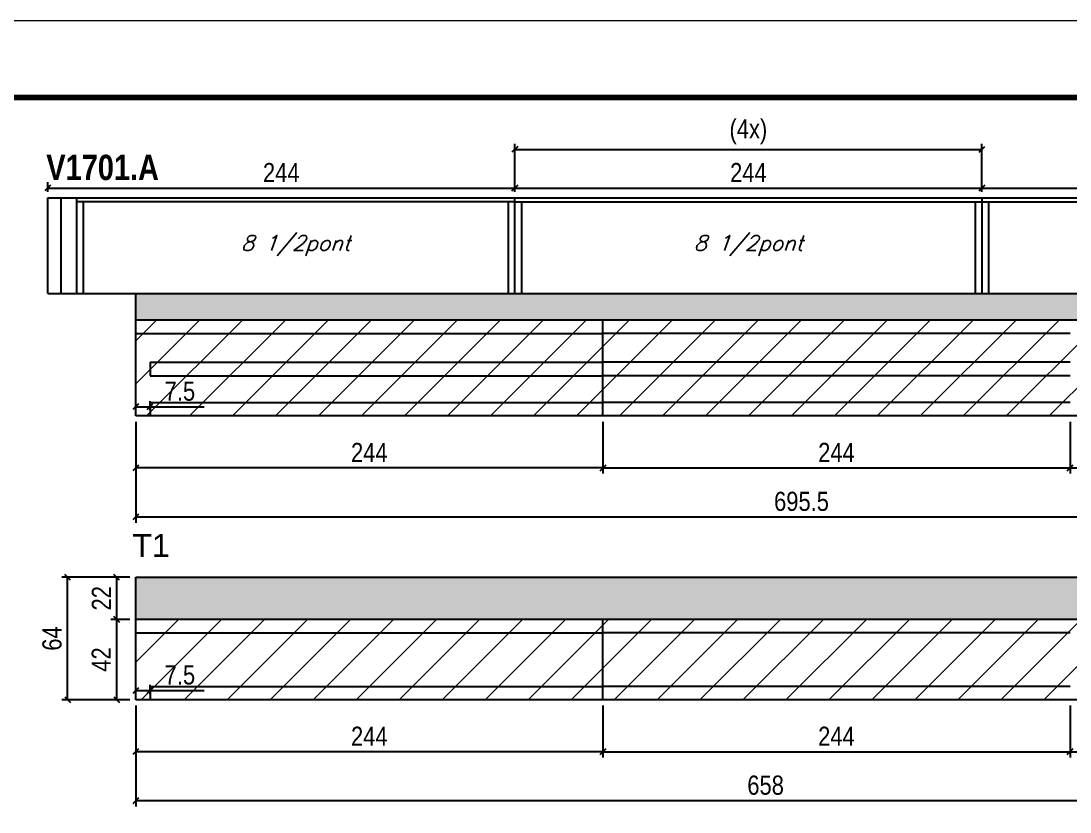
# Model space of a CAD drawing. Extents: x 3309 to 10008, y -2522 to 14608.
# Drawn here: x 5330 to 5878, y 13046 to 13459 of the extents above; entities that cross this region are included whole.
import ezdxf

# ---------------------------------------------------------------- set-up
doc = ezdxf.new("R2010")
doc.units = 0
doc.linetypes.add('DASHED', pattern=[0.75, 0.5, -0.25])
for name, color, linetype in [('5', 5, 'Continuous'), ('COTA', 241, 'Continuous'), ('NOMENCLATURA', 7, 'Continuous'), ('Painéis', 200, 'Continuous'), ('SARR_2.2x7', 40, 'Continuous'), ('SARR_3.5x7', 81, 'Continuous'), ('texto', 7, 'Continuous')]:
    doc.layers.add(name, color=color, linetype=linetype)
for name, color, linetype, lineweight in [('Folhas', 255, 'Continuous', 9), ('Hachura', 251, 'Continuous', 9), ('SARRAFO DE PRESSAO', 251, 'DASHED', 9)]:
    doc.layers.add(name, color=color, linetype=linetype, lineweight=lineweight)
doc.styles.add('COTA TECNICA', font='techl___.ttf', dxfattribs={"height": 10})
doc.styles.add('Romans', font='romans.shx')
doc.styles.get("Standard").update_dxf_attribs({"font": 'arial.ttf'})
doc.styles.add('TECNICA', font='techb___.ttf', dxfattribs={"height": 10})
doc.dimstyles.new('PAINEL', dxfattribs={"dimtxt": 10, "dimasz": 3, "dimexe": 3, "dimexo": 3, "dimgap": 3, "dimtad": 1, "dimdec": 1, "dimzin": 12, "dimdsep": 46, "dimtxsty": 'COTA TECNICA', "dimblk1": 'OBLIQUE', "dimblk2": 'OBLIQUE', "dimsah": 1, "dimcen": 0.9, "dimclrd": 4, "dimclre": 4, "dimclrt": 240, "dimadec": 1, "dimazin": 3, "dimtfac": 1, "dimtdec": 1, "dimtmove": 0, "dimatfit": 3, "dimfxl": 1, "dimtolj": 1, "dimtzin": 12, "dimarcsym": 0})

# ---------------------------------------------------------------- blocks, each defined once
blk = doc.blocks.new('9999999999')
at = {"layer": 'Folhas'}
blk.add_lwpolyline([(98138.98, 34190.21), (99623.98, 34190.21), (99623.98, 35240.21), (98138.98, 35240.21)], close=True, dxfattribs=at)
at = {"layer": 'Folhas', "color": 30, "const_width": 3}
blk.add_lwpolyline([(98213.98, 34230.21), (99583.98, 34230.21), (99583.98, 35200.21), (98213.98, 35200.21)], close=True, dxfattribs=at)
blk = doc.blocks.new('_Oblique')
at = {"color": 0, "linetype": 'ByBlock', "lineweight": -2}
blk.add_line((-0.5, -0.5), (0.5, 0.5), dxfattribs=at)
blk = doc.blocks.new('*D34')
at = {"layer": 'COTA', "color": 4, "linetype": 'ByBlock', "lineweight": -2, "transparency": 16777216}
for p, q in [((5389.6, 13250.02), (5389.6, 13222.9)), ((5633.6, 13250.02), (5633.6, 13222.9)), ((5633.6, 13225.9), (5389.6, 13225.9))]:
    blk.add_line(p, q, dxfattribs=at)
at = {"layer": 'Defpoints', "color": 0, "linetype": 'ByBlock', "transparency": 16777216}
for p in [(5389.6, 13253.02), (5633.6, 13253.02), (5389.6, 13225.9)]:
    blk.add_point(p, dxfattribs=at)
at = {"layer": 'COTA', "color": 4, "linetype": 'ByBlock', "lineweight": -2, "transparency": 16777216, "xscale": 3, "yscale": 3, "zscale": 3, "rotation": 180}
blk.add_blockref('_Oblique', (5389.6, 13225.9), dxfattribs=at)
at = {"layer": 'COTA', "color": 4, "linetype": 'ByBlock', "lineweight": -2, "transparency": 16777216, "xscale": 3, "yscale": 3, "zscale": 3}
blk.add_blockref('_Oblique', (5633.6, 13225.9), dxfattribs=at)
at = {"layer": 'COTA', "color": 240, "linetype": 'ByBlock', "transparency": 16777216, "insert": (5511.6, 13233.98), "char_height": 10, "attachment_point": 5, "style": 'COTA TECNICA'}
blk.add_mtext('\\A1;244', dxfattribs=at)
blk = doc.blocks.new('*D35')
at = {"layer": 'COTA', "color": 4, "lineweight": -2, "transparency": 16777216}
for p, q in [((5633.6, 13250.02), (5633.6, 13222.9)), ((5877.6, 13250.02), (5877.6, 13222.9)), ((5633.6, 13225.9), (5877.6, 13225.9))]:
    blk.add_line(p, q, dxfattribs=at)
at = {"layer": 'Defpoints', "color": 0, "transparency": 16777216}
for p in [(5633.6, 13253.02, 0), (5877.6, 13253.02, 0), (5877.6, 13225.9)]:
    blk.add_point(p, dxfattribs=at)
at = {"layer": 'COTA', "color": 4, "lineweight": -2, "transparency": 16777216, "xscale": 3, "yscale": 3, "zscale": 3, "rotation": 180}
blk.add_blockref('_Oblique', (5633.6, 13225.9), dxfattribs=at)
at = {"layer": 'COTA', "color": 4, "lineweight": -2, "transparency": 16777216, "xscale": 3, "yscale": 3, "zscale": 3}
blk.add_blockref('_Oblique', (5877.6, 13225.9), dxfattribs=at)
at = {"layer": 'COTA', "color": 240, "transparency": 16777216, "insert": (5755.6, 13233.98), "char_height": 10, "attachment_point": 5, "style": 'COTA TECNICA'}
blk.add_mtext('\\A1;244', dxfattribs=at)
blk = doc.blocks.new('*D36')
at = {"layer": 'COTA', "color": 4, "lineweight": -2, "transparency": 16777216}
for p, q in [((5877.6, 13250.02), (5877.6, 13222.9)), ((6085.1, 13250.02), (6085.1, 13222.9)), ((5877.6, 13225.9), (6085.1, 13225.9))]:
    blk.add_line(p, q, dxfattribs=at)
at = {"layer": 'Defpoints', "color": 0, "transparency": 16777216}
for p in [(5877.6, 13253.02, 0), (6085.1, 13253.02, 0), (6085.1, 13225.9)]:
    blk.add_point(p, dxfattribs=at)
at = {"layer": 'COTA', "color": 4, "lineweight": -2, "transparency": 16777216, "xscale": 3, "yscale": 3, "zscale": 3, "rotation": 180}
blk.add_blockref('_Oblique', (5877.6, 13225.9), dxfattribs=at)
at = {"layer": 'COTA', "color": 4, "lineweight": -2, "transparency": 16777216, "xscale": 3, "yscale": 3, "zscale": 3}
blk.add_blockref('_Oblique', (6085.1, 13225.9), dxfattribs=at)
at = {"layer": 'COTA', "color": 240, "transparency": 16777216, "insert": (5981.35, 13234.01), "char_height": 10, "attachment_point": 5, "style": 'COTA TECNICA'}
blk.add_mtext('\\A1;207.5', dxfattribs=at)
blk = doc.blocks.new('*D37')
at = {"layer": 'COTA', "color": 4, "lineweight": -2, "transparency": 16777216}
for p, q in [((5389.6, 13250.02), (5389.6, 13197.24)), ((6085.1, 13250.02), (6085.1, 13197.24)), ((6085.1, 13200.24), (5389.6, 13200.24))]:
    blk.add_line(p, q, dxfattribs=at)
at = {"layer": 'Defpoints', "color": 0, "transparency": 16777216}
for p in [(5389.6, 13253.02, 0), (6085.1, 13253.02, 0), (5389.6, 13200.24)]:
    blk.add_point(p, dxfattribs=at)
at = {"layer": 'COTA', "color": 4, "lineweight": -2, "transparency": 16777216, "xscale": 3, "yscale": 3, "zscale": 3, "rotation": 180}
blk.add_blockref('_Oblique', (5389.6, 13200.24), dxfattribs=at)
at = {"layer": 'COTA', "color": 4, "lineweight": -2, "transparency": 16777216, "xscale": 3, "yscale": 3, "zscale": 3}
blk.add_blockref('_Oblique', (6085.1, 13200.24), dxfattribs=at)
at = {"layer": 'COTA', "color": 240, "transparency": 16777216, "insert": (5737.35, 13208.38), "char_height": 10, "attachment_point": 5, "style": 'COTA TECNICA'}
blk.add_mtext('\\A1;695.5', dxfattribs=at)
blk = doc.blocks.new('*D41')
at = {"layer": 'COTA', "color": 4, "lineweight": -2, "transparency": 16777216}
for p, q in [((5389.6, 13256.02), (5389.6, 13260.82)), ((5397.1, 13256.02), (5397.1, 13260.82)), ((5389.6, 13257.82), (5397.1, 13257.82)), ((5397.1, 13257.82), (5425.26, 13257.82))]:
    blk.add_line(p, q, dxfattribs=at)
at = {"layer": 'Defpoints', "color": 0, "transparency": 16777216}
for p in [(5397.1, 13257.82), (5389.6, 13253.02), (5397.1, 13253.02)]:
    blk.add_point(p, dxfattribs=at)
at = {"layer": 'COTA', "color": 4, "lineweight": -2, "transparency": 16777216, "xscale": 3, "yscale": 3, "zscale": 3, "rotation": 180}
blk.add_blockref('_Oblique', (5389.6, 13257.82), dxfattribs=at)
at = {"layer": 'COTA', "color": 4, "lineweight": -2, "transparency": 16777216, "xscale": 3, "yscale": 3, "zscale": 3}
blk.add_blockref('_Oblique', (5397.1, 13257.82), dxfattribs=at)
at = {"layer": 'COTA', "color": 240, "transparency": 16777216, "insert": (5412.68, 13265.92), "char_height": 10, "attachment_point": 5, "style": 'COTA TECNICA'}
blk.add_mtext('\\A1;7.5', dxfattribs=at)
blk = doc.blocks.new('*D43')
at = {"layer": 'COTA', "color": 4, "linetype": 'ByBlock', "lineweight": -2, "transparency": 16777216}
for p, q in [((5389.6, 13101.83), (5389.6, 13074.71)), ((5633.6, 13101.83), (5633.6, 13074.71)), ((5633.6, 13077.71), (5389.6, 13077.71))]:
    blk.add_line(p, q, dxfattribs=at)
at = {"layer": 'Defpoints', "color": 0, "linetype": 'ByBlock', "transparency": 16777216}
for p in [(5389.6, 13104.83), (5633.6, 13104.83), (5389.6, 13077.71)]:
    blk.add_point(p, dxfattribs=at)
at = {"layer": 'COTA', "color": 4, "linetype": 'ByBlock', "lineweight": -2, "transparency": 16777216, "xscale": 3, "yscale": 3, "zscale": 3, "rotation": 180}
blk.add_blockref('_Oblique', (5389.6, 13077.71), dxfattribs=at)
at = {"layer": 'COTA', "color": 4, "linetype": 'ByBlock', "lineweight": -2, "transparency": 16777216, "xscale": 3, "yscale": 3, "zscale": 3}
blk.add_blockref('_Oblique', (5633.6, 13077.71), dxfattribs=at)
at = {"layer": 'COTA', "color": 240, "linetype": 'ByBlock', "transparency": 16777216, "insert": (5511.6, 13085.78), "char_height": 10, "attachment_point": 5, "style": 'COTA TECNICA'}
blk.add_mtext('\\A1;244', dxfattribs=at)
blk = doc.blocks.new('*D44')
at = {"layer": 'COTA', "color": 4, "lineweight": -2, "transparency": 16777216}
for p, q in [((5633.6, 13101.83), (5633.6, 13074.71)), ((5877.6, 13101.83), (5877.6, 13074.71)), ((5633.6, 13077.71), (5877.6, 13077.71))]:
    blk.add_line(p, q, dxfattribs=at)
at = {"layer": 'Defpoints', "color": 0, "transparency": 16777216}
for p in [(5633.6, 13104.83, 0), (5877.6, 13104.83, 0), (5877.6, 13077.71)]:
    blk.add_point(p, dxfattribs=at)
at = {"layer": 'COTA', "color": 4, "lineweight": -2, "transparency": 16777216, "xscale": 3, "yscale": 3, "zscale": 3, "rotation": 180}
blk.add_blockref('_Oblique', (5633.6, 13077.71), dxfattribs=at)
at = {"layer": 'COTA', "color": 4, "lineweight": -2, "transparency": 16777216, "xscale": 3, "yscale": 3, "zscale": 3}
blk.add_blockref('_Oblique', (5877.6, 13077.71), dxfattribs=at)
at = {"layer": 'COTA', "color": 240, "transparency": 16777216, "insert": (5755.6, 13085.78), "char_height": 10, "attachment_point": 5, "style": 'COTA TECNICA'}
blk.add_mtext('\\A1;244', dxfattribs=at)
blk = doc.blocks.new('*D45')
at = {"layer": 'COTA', "color": 4, "lineweight": -2, "transparency": 16777216}
for p, q in [((5877.6, 13101.83), (5877.6, 13074.71)), ((6047.6, 13101.83), (6047.6, 13074.71)), ((5877.6, 13077.71), (6047.6, 13077.71))]:
    blk.add_line(p, q, dxfattribs=at)
at = {"layer": 'Defpoints', "color": 0, "transparency": 16777216}
for p in [(5877.6, 13104.83, 0), (6047.6, 13104.83, 0), (6047.6, 13077.71)]:
    blk.add_point(p, dxfattribs=at)
at = {"layer": 'COTA', "color": 4, "lineweight": -2, "transparency": 16777216, "xscale": 3, "yscale": 3, "zscale": 3, "rotation": 180}
blk.add_blockref('_Oblique', (5877.6, 13077.71), dxfattribs=at)
at = {"layer": 'COTA', "color": 4, "lineweight": -2, "transparency": 16777216, "xscale": 3, "yscale": 3, "zscale": 3}
blk.add_blockref('_Oblique', (6047.6, 13077.71), dxfattribs=at)
at = {"layer": 'COTA', "color": 240, "transparency": 16777216, "insert": (5962.6, 13085.81), "char_height": 10, "attachment_point": 5, "style": 'COTA TECNICA'}
blk.add_mtext('\\A1;170', dxfattribs=at)
blk = doc.blocks.new('*D47')
at = {"layer": 'COTA', "color": 4, "lineweight": -2, "transparency": 16777216}
for p, q in [((5389.6, 13101.83), (5389.6, 13049.05)), ((6047.6, 13101.83), (6047.6, 13049.05)), ((6047.6, 13052.05), (5389.6, 13052.05))]:
    blk.add_line(p, q, dxfattribs=at)
at = {"layer": 'Defpoints', "color": 0, "transparency": 16777216}
for p in [(5389.6, 13104.83, 0), (6047.6, 13104.83, 0), (5389.6, 13052.05)]:
    blk.add_point(p, dxfattribs=at)
at = {"layer": 'COTA', "color": 4, "lineweight": -2, "transparency": 16777216, "xscale": 3, "yscale": 3, "zscale": 3, "rotation": 180}
blk.add_blockref('_Oblique', (5389.6, 13052.05), dxfattribs=at)
at = {"layer": 'COTA', "color": 4, "lineweight": -2, "transparency": 16777216, "xscale": 3, "yscale": 3, "zscale": 3}
blk.add_blockref('_Oblique', (6047.6, 13052.05), dxfattribs=at)
at = {"layer": 'COTA', "color": 240, "transparency": 16777216, "insert": (5718.6, 13060.18), "char_height": 10, "attachment_point": 5, "style": 'COTA TECNICA'}
blk.add_mtext('\\A1;658', dxfattribs=at)
blk = doc.blocks.new('*D49')
at = {"layer": 'COTA', "color": 4, "lineweight": -2, "transparency": 16777216}
for p, q in [((5386.6, 13146.83), (5376.65, 13146.83)), ((5379.65, 13104.83), (5379.65, 13146.83)), ((5386.6, 13104.83), (5376.65, 13104.83))]:
    blk.add_line(p, q, dxfattribs=at)
at = {"layer": 'Defpoints', "color": 0, "transparency": 16777216}
for p in [(5379.65, 13146.83), (5389.6, 13146.83), (5389.6, 13104.83)]:
    blk.add_point(p, dxfattribs=at)
at = {"layer": 'COTA', "color": 4, "lineweight": -2, "transparency": 16777216, "xscale": 3, "yscale": 3, "zscale": 3}
for p, rotation in [((5379.65, 13146.83), 90), ((5379.65, 13104.83), 270)]:
    blk.add_blockref('_Oblique', p, dxfattribs=dict(at, rotation=rotation))
at = {"layer": 'COTA', "color": 240, "transparency": 16777216, "insert": (5371.58, 13125.83), "char_height": 10, "attachment_point": 5, "rotation": 90, "style": 'COTA TECNICA'}
blk.add_mtext('\\A1;42', dxfattribs=at)
blk = doc.blocks.new('*D50')
at = {"layer": 'COTA', "color": 4, "lineweight": -2, "transparency": 16777216}
for p, q in [((5386.6, 13168.83), (5376.65, 13168.83)), ((5379.65, 13146.83), (5379.65, 13168.83)), ((5386.6, 13146.83), (5376.65, 13146.83))]:
    blk.add_line(p, q, dxfattribs=at)
at = {"layer": 'Defpoints', "color": 0, "transparency": 16777216}
for p in [(5379.65, 13168.83), (5389.6, 13168.83), (5389.6, 13146.83)]:
    blk.add_point(p, dxfattribs=at)
at = {"layer": 'COTA', "color": 4, "lineweight": -2, "transparency": 16777216, "xscale": 3, "yscale": 3, "zscale": 3}
for p, rotation in [((5379.65, 13168.83), 90), ((5379.65, 13146.83), 270)]:
    blk.add_blockref('_Oblique', p, dxfattribs=dict(at, rotation=rotation))
at = {"layer": 'COTA', "color": 240, "transparency": 16777216, "insert": (5371.65, 13157.83), "char_height": 10, "attachment_point": 5, "rotation": 90, "style": 'COTA TECNICA'}
blk.add_mtext('\\A1;22', dxfattribs=at)
blk = doc.blocks.new('*D51')
at = {"layer": 'COTA', "color": 4, "lineweight": -2, "transparency": 16777216}
for p, q in [((5386.6, 13168.83), (5351.02, 13168.83)), ((5354.02, 13104.83), (5354.02, 13168.83)), ((5386.6, 13104.83), (5351.02, 13104.83))]:
    blk.add_line(p, q, dxfattribs=at)
at = {"layer": 'Defpoints', "color": 0, "transparency": 16777216}
for p in [(5354.02, 13168.83), (5389.6, 13168.83), (5389.6, 13104.83)]:
    blk.add_point(p, dxfattribs=at)
at = {"layer": 'COTA', "color": 4, "lineweight": -2, "transparency": 16777216, "xscale": 3, "yscale": 3, "zscale": 3}
for p, rotation in [((5354.02, 13168.83), 90), ((5354.02, 13104.83), 270)]:
    blk.add_blockref('_Oblique', p, dxfattribs=dict(at, rotation=rotation))
at = {"layer": 'COTA', "color": 240, "transparency": 16777216, "insert": (5345.92, 13136.83), "char_height": 10, "attachment_point": 5, "rotation": 90, "style": 'COTA TECNICA'}
blk.add_mtext('\\A1;64', dxfattribs=at)
blk = doc.blocks.new('*D48')
at = {"layer": 'COTA', "color": 4, "lineweight": -2, "transparency": 16777216}
for p, q in [((5389.6, 13107.83), (5389.6, 13112.62)), ((5397.1, 13107.83), (5397.1, 13112.62)), ((5389.6, 13109.62), (5397.1, 13109.62)), ((5397.1, 13109.62), (5425.26, 13109.62))]:
    blk.add_line(p, q, dxfattribs=at)
at = {"layer": 'Defpoints', "color": 0, "transparency": 16777216}
for p in [(5397.1, 13109.62), (5389.6, 13104.83), (5397.1, 13104.83)]:
    blk.add_point(p, dxfattribs=at)
at = {"layer": 'COTA', "color": 4, "lineweight": -2, "transparency": 16777216, "xscale": 3, "yscale": 3, "zscale": 3, "rotation": 180}
blk.add_blockref('_Oblique', (5389.6, 13109.62), dxfattribs=at)
at = {"layer": 'COTA', "color": 4, "lineweight": -2, "transparency": 16777216, "xscale": 3, "yscale": 3, "zscale": 3}
blk.add_blockref('_Oblique', (5397.1, 13109.62), dxfattribs=at)
at = {"layer": 'COTA', "color": 240, "transparency": 16777216, "insert": (5412.68, 13117.73), "char_height": 10, "attachment_point": 5, "style": 'COTA TECNICA'}
blk.add_mtext('\\A1;7.5', dxfattribs=at)
blk = doc.blocks.new('*D2404')
at = {"layer": 'COTA', "color": 4, "lineweight": -2, "transparency": 16777216}
for p, q in [((5343.6, 13370.02), (5343.6, 13375.06)), ((5343.6, 13372.06), (5587.6, 13372.06)), ((5587.6, 13370.02), (5587.6, 13375.06))]:
    blk.add_line(p, q, dxfattribs=at)
at = {"layer": 'Defpoints', "color": 0, "transparency": 16777216}
for p in [(5587.6, 13372.06), (5343.6, 13367.02), (5587.6, 13367.02)]:
    blk.add_point(p, dxfattribs=at)
at = {"layer": 'COTA', "color": 4, "lineweight": -2, "transparency": 16777216, "xscale": 3, "yscale": 3, "zscale": 3, "rotation": 180}
blk.add_blockref('_Oblique', (5343.6, 13372.06), dxfattribs=at)
at = {"layer": 'COTA', "color": 4, "lineweight": -2, "transparency": 16777216, "xscale": 3, "yscale": 3, "zscale": 3}
blk.add_blockref('_Oblique', (5587.6, 13372.06), dxfattribs=at)
at = {"layer": 'COTA', "color": 240, "transparency": 16777216, "insert": (5465.6, 13380.14), "char_height": 10, "attachment_point": 5, "style": 'COTA TECNICA'}
blk.add_mtext('\\A1;244', dxfattribs=at)
blk = doc.blocks.new('*D2405')
at = {"layer": 'COTA', "color": 4, "lineweight": -2, "transparency": 16777216}
for p, q in [((5587.6, 13370.02), (5587.6, 13375.06)), ((5587.6, 13372.06), (5831.6, 13372.06)), ((5831.6, 13370.02), (5831.6, 13375.06))]:
    blk.add_line(p, q, dxfattribs=at)
at = {"layer": 'Defpoints', "color": 0, "transparency": 16777216}
for p in [(5831.6, 13372.06), (5587.6, 13367.02), (5831.6, 13367.02)]:
    blk.add_point(p, dxfattribs=at)
at = {"layer": 'COTA', "color": 4, "lineweight": -2, "transparency": 16777216, "xscale": 3, "yscale": 3, "zscale": 3, "rotation": 180}
blk.add_blockref('_Oblique', (5587.6, 13372.06), dxfattribs=at)
at = {"layer": 'COTA', "color": 4, "lineweight": -2, "transparency": 16777216, "xscale": 3, "yscale": 3, "zscale": 3}
blk.add_blockref('_Oblique', (5831.6, 13372.06), dxfattribs=at)
at = {"layer": 'COTA', "color": 240, "transparency": 16777216, "insert": (5709.6, 13380.14), "char_height": 10, "attachment_point": 5, "style": 'COTA TECNICA'}
blk.add_mtext('\\A1;244', dxfattribs=at)
blk = doc.blocks.new('*D2406')
at = {"layer": 'COTA', "color": 4, "lineweight": -2, "transparency": 16777216}
for p, q in [((5831.6, 13370.02), (5831.6, 13375.06)), ((5831.6, 13372.06), (6124.6, 13372.06)), ((6124.6, 13370.02), (6124.6, 13375.06))]:
    blk.add_line(p, q, dxfattribs=at)
at = {"layer": 'Defpoints', "color": 0, "transparency": 16777216}
for p in [(6124.6, 13372.06), (5831.6, 13367.02), (6124.6, 13367.02)]:
    blk.add_point(p, dxfattribs=at)
at = {"layer": 'COTA', "color": 4, "lineweight": -2, "transparency": 16777216, "xscale": 3, "yscale": 3, "zscale": 3, "rotation": 180}
blk.add_blockref('_Oblique', (5831.6, 13372.06), dxfattribs=at)
at = {"layer": 'COTA', "color": 4, "lineweight": -2, "transparency": 16777216, "xscale": 3, "yscale": 3, "zscale": 3}
blk.add_blockref('_Oblique', (6124.6, 13372.06), dxfattribs=at)
at = {"layer": 'COTA', "color": 240, "transparency": 16777216, "insert": (5978.1, 13380.31), "char_height": 10, "attachment_point": 5, "style": 'COTA TECNICA'}
blk.add_mtext('\\A1;293', dxfattribs=at)
blk = doc.blocks.new('*D2407')
at = {"layer": 'COTA', "color": 4, "lineweight": -2, "transparency": 16777216}
for p, q in [((5587.6, 13370.02), (5587.6, 13395.2)), ((5587.6, 13392.2), (5831.6, 13392.2)), ((5831.6, 13370.02), (5831.6, 13395.2))]:
    blk.add_line(p, q, dxfattribs=at)
at = {"layer": 'Defpoints', "color": 0, "transparency": 16777216}
for p in [(5831.6, 13392.2), (5587.6, 13367.02), (5831.6, 13367.02)]:
    blk.add_point(p, dxfattribs=at)
at = {"layer": 'COTA', "color": 4, "lineweight": -2, "transparency": 16777216, "xscale": 3, "yscale": 3, "zscale": 3, "rotation": 180}
blk.add_blockref('_Oblique', (5587.6, 13392.2), dxfattribs=at)
at = {"layer": 'COTA', "color": 4, "lineweight": -2, "transparency": 16777216, "xscale": 3, "yscale": 3, "zscale": 3}
blk.add_blockref('_Oblique', (5831.6, 13392.2), dxfattribs=at)
at = {"layer": 'COTA', "color": 240, "transparency": 16777216, "insert": (5709.6, 13401.42), "char_height": 10, "attachment_point": 5, "style": 'COTA TECNICA'}
blk.add_mtext('\\A1;(4x)', dxfattribs=at)

msp = doc.modelspace()

# ---------------------------------------------------------------- hatches: boundary and pattern name
at = {"layer": 'COTA'}
h = msp.add_hatch(dxfattribs=at)
h.set_pattern_fill('AR-CONC', color=256, scale=0.03)
h.set_pattern_definition([(50, (1647.4945, 3764.7085), (5.46554, -0.4781726), [0.5715, -6.2865]), (355, (1647.4945, 3764.7085), (-1.0573026, 5.7317054), [0.4572, -5.0292175]), (100.451445, (1647.95, 3764.6686), (4.4082374, 5.2535326), [0.4857003, -5.3427073]), (46.1842, (1647.4945, 3766.2325), (8.1323712, -1.26127), [0.85725, -9.42975]), (96.63556, (1648.172, 3766.127), (7.122124, 7.422784), [0.728551, -8.014068]), (351.18415, (1647.4945, 3766.2325), (7.122124, 7.422784), [0.685799, -7.543792]), (21, (1648.2565, 3765.8515), (4.5484317, -3.067956), [0.5715, -6.2865]), (326, (1648.2565, 3765.8515), (1.854061, 5.525639), [0.4572, -5.0292]), (71.451445, (1648.6356, 3765.596), (6.4024926, 2.457683), [0.4857003, -5.342698]), (37.5, (1647.4945, 3764.7085), (0.0926581, 2.53665117), [0, -4.96824, 0, -5.1054, 0, -5.04825]), (7.5, (1647.4945, 3764.7085), (2.0045899, 3.00541724), [0, -2.91084, 0, -4.85394, 0, -1.92405]), (327.5, (1645.7953, 3764.7085), (4.06771786, -0.17186232), [0, -1.905, 0, -5.9436, 0, -7.8867]), (317.5, (1645.0333, 3764.7085), (4.4438754, 0.7627947), [0, -2.4765, 0, -3.94716, 0, -5.6007])])
h.paths.add_polyline_path([(6085.1, 13303.02), (6085.1, 13317.02), (5389.6, 13317.02), (5389.6, 13303.02)])
h = msp.add_hatch(dxfattribs=at)
h.set_pattern_fill('AR-CONC', color=256, scale=0.03)
h.set_pattern_definition([(50, (1647.4945, 3616.5116), (5.46554, -0.4781726), [0.5715, -6.2865]), (355, (1647.4945, 3616.5116), (-1.0573026, 5.7317054), [0.4572, -5.0292175]), (100.451445, (1647.95, 3616.472), (4.4082374, 5.2535326), [0.4857003, -5.3427073]), (46.1842, (1647.4945, 3618.0356), (8.1323712, -1.26127), [0.85725, -9.42975]), (96.63556, (1648.172, 3617.9305), (7.122124, 7.422784), [0.728551, -8.014068]), (351.18415, (1647.4945, 3618.036), (7.122124, 7.422784), [0.685799, -7.543792]), (21, (1648.2565, 3617.6546), (4.5484317, -3.067956), [0.5715, -6.2865]), (326, (1648.2565, 3617.6546), (1.854061, 5.525639), [0.4572, -5.0292]), (71.451445, (1648.6356, 3617.399), (6.4024926, 2.457683), [0.4857003, -5.342698]), (37.5, (1647.4945, 3616.5116), (0.0926581, 2.53665117), [0, -4.96824, 0, -5.1054, 0, -5.04825]), (7.5, (1647.4945, 3616.5116), (2.0045899, 3.00541724), [0, -2.91084, 0, -4.85394, 0, -1.92405]), (327.5, (1645.7953, 3616.5116), (4.06771786, -0.1718623), [0, -1.905, 0, -5.9436, 0, -7.8867]), (317.5, (1645.0333, 3616.5116), (4.4438754, 0.7627947), [0, -2.4765, 0, -3.94716, 0, -5.6007])])
h.paths.add_polyline_path([(5389.6, 13168.83), (5389.6, 13146.83), (6047.6, 13146.83), (6047.6, 13168.83)])
at = {"layer": 'Hachura', "linetype": 'ByBlock'}
h = msp.add_hatch(dxfattribs=at)
h.set_pattern_fill('ANSI31', color=256, scale=5)
h.paths.add_polyline_path([(5389.6, 13303.02), (5389.6, 13253.02), (5633.6, 13253.02), (5633.6, 13303.02)])
h.paths.add_polyline_path([(5633.6, 13303.02), (5633.6, 13253.02), (5877.6, 13253.02), (5877.6, 13303.02)])
h.paths.add_polyline_path([(6085.1, 13253.02), (6085.1, 13303.02), (5877.6, 13303.02), (5877.6, 13253.02)])
h = msp.add_hatch(dxfattribs=at)
h.set_pattern_fill('ANSI31', color=256, scale=5)
h.set_pattern_definition([(45, (0, 11.794), (-11.22532, 11.22532), [])])
h.paths.add_polyline_path([(5389.6, 13146.83), (5389.6, 13104.83), (5633.6, 13104.83), (5633.6, 13146.83)])
h.paths.add_polyline_path([(5633.6, 13146.83), (5633.6, 13104.83), (5877.6, 13104.83), (5877.6, 13146.83)])
h.paths.add_polyline_path([(6047.6, 13104.83), (6047.6, 13146.83), (5877.6, 13146.83), (5877.6, 13104.83)])

# ---------------------------------------------------------------- linework, layer by layer
at = {"layer": 'COTA'}
for p, q in [((5389.6, 13303.02), (5389.6, 13317.02)), ((5389.6, 13146.83), (5389.6, 13168.83)), ((5389.6, 13168.83), (6047.6, 13168.83)), ((5397.1, 13111.83), (5397.1, 13104.83))]:
    msp.add_line(p, q, dxfattribs=at)
at = {"layer": 'Painéis', "linetype": 'ByBlock'}
for p, q in [((5343.6, 13317.02), (5343.6, 13367.02)), ((5343.6, 13367.02), (6124.6, 13367.02)), ((5587.6, 13317.02), (5587.6, 13367.02)), ((5831.6, 13367.02), (5831.6, 13317.02)), ((5343.6, 13317.02), (6124.6, 13317.02)), ((6085.1, 13303.02), (5389.6, 13303.02)), ((5389.6, 13253.02), (5389.6, 13303.02)), ((5633.6, 13253.02), (5633.6, 13303.02)), ((6085.1, 13253.02), (5389.6, 13253.02)), ((6047.6, 13146.83), (5389.6, 13146.83)), ((5389.6, 13104.83), (5389.6, 13146.83)), ((5633.6, 13104.83), (5633.6, 13146.83)), ((6047.6, 13104.83), (5389.6, 13104.83))]:
    msp.add_line(p, q, dxfattribs=at)
at = {"layer": 'SARR_2.2x7', "linetype": 'Continuous'}
for p, q in [((5350.6, 13317.02), (5350.6, 13367.02)), ((5587.6, 13364.82), (5358.6, 13364.82)), ((5587.6, 13364.82), (5831.6, 13364.82)), ((5831.6, 13364.82), (6109.6, 13364.82)), ((5389.6, 13296.02), (5633.6, 13296.02)), ((5877.6, 13296.02), (5633.6, 13296.02)), ((5397.1, 13281.04), (5397.1, 13274.04)), ((5397.1, 13281.04), (5633.6, 13281.04)), ((5877.6, 13281.04), (5633.6, 13281.04)), ((5397.1, 13274.04), (5633.6, 13274.04)), ((5877.6, 13274.04), (5633.6, 13274.04)), ((5397.1, 13260.02), (5633.6, 13260.02)), ((5397.1, 13260.02), (5397.1, 13253.02)), ((5877.6, 13260.02), (5633.6, 13260.02)), ((5389.6, 13139.83), (5633.6, 13139.83)), ((5877.6, 13139.83), (5633.6, 13139.83)), ((5397.1, 13111.83), (5633.6, 13111.83)), ((5877.6, 13111.83), (5633.6, 13111.83))]:
    msp.add_line(p, q, dxfattribs=at)
at = {"layer": 'SARR_3.5x7'}
for p, q in [((5358.6, 13367.02), (5358.6, 13317.02)), ((5362.1, 13364.82), (5362.1, 13317.02)), ((5584.1, 13364.82), (5584.1, 13317.02)), ((5591.1, 13364.82), (5591.1, 13317.02)), ((5828.1, 13364.82), (5828.1, 13317.02)), ((5835.1, 13364.82), (5835.1, 13317.02))]:
    msp.add_line(p, q, dxfattribs=at)

# ---------------------------------------------------------------- block references
at = {"layer": 'SARRAFO DE PRESSAO', "color": 6, "linetype": 'ByBlock'}
msp.add_blockref('9999999999', (-93231.11, -21780.92), dxfattribs=at)

# ---------------------------------------------------------------- texts
at = {"layer": '5', "linetype": 'Continuous'}
msp.add_text('T1', height=12, rotation=0, dxfattribs=at).set_placement((5387.81, 13179.4))
at = {"layer": 'NOMENCLATURA', "style": 'TECNICA'}
msp.add_text('V1701.A', height=13.2, dxfattribs=at).set_placement((5342.89, 13376.21))
at = {"layer": 'texto', "color": 2, "char_height": 8, "attachment_point": 5, "style": 'Romans'}
for insert in [(5473.1, 13342.02), (5709.6, 13342.02)]:
    msp.add_mtext('{\\Q19;\\C256;8 1/2pont}', dxfattribs=dict(at, insert=insert))

# ---------------------------------------------------------------- dimensions: what is measured, and where the dimension line sits
at = {"layer": 'COTA'}
dim = msp.add_linear_dim(base=(5831.6, 13392.2), p1=(5587.6, 13367.02), p2=(5831.6, 13367.02), text='(4x)', dimstyle='PAINEL', dxfattribs=at)
dim.commit()
dim.dimension.update_dxf_attribs({"geometry": '*D2407', "text_midpoint": (5709.6, 13401.42)})
for base, p1, p2, picture, middle in [((5587.6, 13372.06), (5343.6, 13367.02), (5587.6, 13367.02), '*D2404', (5465.6, 13380.14)), ((5397.1, 13257.82), (5389.6, 13253.02), (5397.1, 13253.02), '*D41', (5412.68, 13265.92)), ((5389.6, 13200.24, 0), (6085.1, 13253.02), (5389.6, 13253.02), '*D37', (5737.35, 13208.38, 0)), ((5877.6, 13225.9, 0), (5633.6, 13253.02), (5877.6, 13253.02), '*D35', (5755.6, 13233.98, 0)), ((6085.1, 13225.9, 0), (5877.6, 13253.02), (6085.1, 13253.02), '*D36', (5981.35, 13234.01, 0)), ((5397.1, 13109.62), (5389.6, 13104.83), (5397.1, 13104.83), '*D48', (5412.68, 13117.73)), ((5389.6, 13052.05, 0), (6047.6, 13104.83), (5389.6, 13104.83), '*D47', (5718.6, 13060.18, 0)), ((5877.6, 13077.71, 0), (5633.6, 13104.83), (5877.6, 13104.83), '*D44', (5755.6, 13085.78, 0)), ((6047.6, 13077.71, 0), (5877.6, 13104.83), (6047.6, 13104.83), '*D45', (5962.6, 13085.81, 0))]:
    dim = msp.add_linear_dim(base=base, p1=p1, p2=p2, dimstyle='PAINEL', dxfattribs=at)
    dim.commit()
    dim.dimension.update_dxf_attribs({"geometry": picture, "text_midpoint": middle})
for base, p1, p2, picture, middle in [((5831.6, 13372.06), (5587.6, 13367.02), (5831.6, 13367.02), '*D2405', (5709.6, 13380.14)), ((6124.6, 13372.06), (5831.6, 13367.02), (6124.6, 13367.02), '*D2406', (5978.1, 13380.31))]:
    dim = msp.add_linear_dim(base=base, p1=p1, p2=p2, dimstyle='PAINEL', override={"dimtmove": 1}, dxfattribs=at)
    dim.commit()
    dim.dimension.update_dxf_attribs({"geometry": picture, "text_midpoint": middle})
at = {"layer": 'COTA', "linetype": 'ByBlock'}
for base, p1, p2, picture, middle in [((5389.6, 13225.9), (5633.6, 13253.02), (5389.6, 13253.02), '*D34', (5511.6, 13233.98)), ((5389.6, 13077.71), (5633.6, 13104.83), (5389.6, 13104.83), '*D43', (5511.6, 13085.78))]:
    dim = msp.add_linear_dim(base=base, p1=p1, p2=p2, angle=180, dimstyle='PAINEL', override={"dimtmove": 1}, dxfattribs=at)
    dim.commit()
    dim.dimension.update_dxf_attribs({"geometry": picture, "text_midpoint": middle})
at = {"layer": 'COTA'}
for base, p1, p2, picture, middle in [((5354.02, 13168.83), (5389.6, 13104.83), (5389.6, 13168.83), '*D51', (5345.92, 13136.83)), ((5379.65, 13168.83), (5389.6, 13146.83), (5389.6, 13168.83), '*D50', (5371.65, 13157.83)), ((5379.65, 13146.83), (5389.6, 13104.83), (5389.6, 13146.83), '*D49', (5371.58, 13125.83))]:
    dim = msp.add_linear_dim(base=base, p1=p1, p2=p2, angle=90, dimstyle='PAINEL', dxfattribs=at)
    dim.commit()
    dim.dimension.update_dxf_attribs({"geometry": picture, "text_midpoint": middle})

doc.saveas('drawing.dxf')
